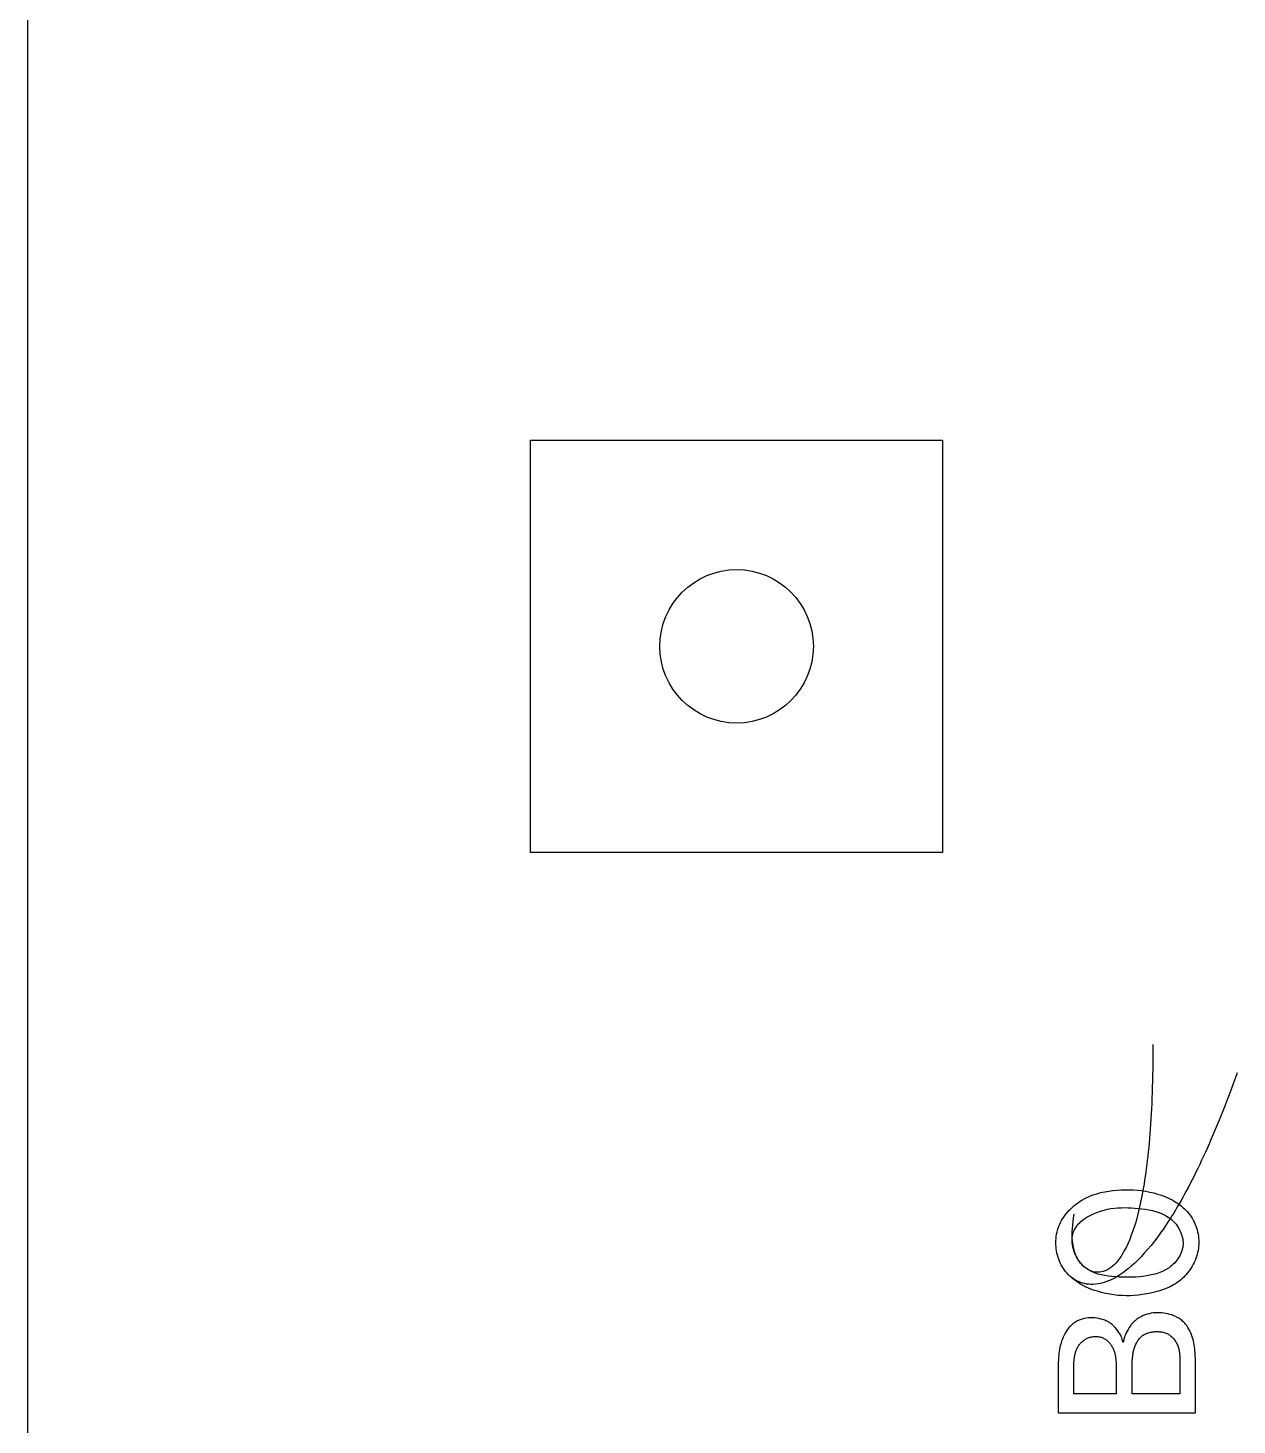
# Model space of a CAD drawing. Extents: x 10 to 610, y -247 to 1644.
# Drawn here: x 209 to 211.784, y 107.718 to 110.934 of the extents above; entities that cross this region are included whole.
import ezdxf

# ---------------------------------------------------------------- set-up
doc = ezdxf.new("R2010")
doc.units = 0
doc.header["$LTSCALE"] = 5
doc.header["$MEASUREMENT"] = 0
doc.layers.get('0').update_dxf_attribs({"linetype": 'CONTINUOUS'})

# ---------------------------------------------------------------- blocks, each defined once
blk = doc.blocks.new('L50')
at = {"color": 7, "linetype": 'Continuous'}
blk.add_line((-3, 16.4), (-3, 166.1), dxfattribs=at)
at = {"linetype": 'Continuous'}
for p, q in [((-3, 66.15), (-3, 115.65)), ((3.22, 98.075), (8.32, 98.075)), ((3.22, 92.975), (3.22, 98.075)), ((8.32, 98.075), (8.32, 92.975)), ((8.32, 92.975), (3.22, 92.975)), ((11.257, 86.679), (11.257, 86.607)), ((9.943, 86.403), (9.943, 86.489)), ((10.468, 86.532), (10.468, 86.403)), ((9.75, 86.448), (9.75, 86.295)), ((9.75, 86.295), (9.75, 86.193)), ((9.943, 86.273), (9.943, 86.403)), ((10.468, 86.403), (10.468, 86.273)), ((10.666, 86.273), (10.666, 86.416)), ((11.257, 86.321), (11.257, 86.273)), ((9.75, 86.193), (9.75, 86.04)), ((10.468, 86.273), (9.943, 86.273)), ((11.257, 86.273), (10.666, 86.273)), ((11.45, 86.04), (11.45, 86.244)), ((9.75, 86.04), (11.45, 86.04))]:
    blk.add_line(p, q, dxfattribs=at)
for points in [[(10.922, 90.599), (10.922, 90.52), (10.922, 90.442), (10.921, 90.365), (10.92, 90.29), (10.919, 90.217), (10.917, 90.144), (10.915, 90.074), (10.913, 90.004), (10.91, 89.936), (10.908, 89.869), (10.904, 89.803), (10.901, 89.738), (10.897, 89.675), (10.893, 89.613), (10.889, 89.553), (10.885, 89.493), (10.88, 89.435), (10.875, 89.378), (10.87, 89.323), (10.864, 89.268), (10.859, 89.215), (10.853, 89.163), (10.847, 89.112), (10.84, 89.062), (10.834, 89.013), (10.827, 88.966), (10.82, 88.919), (10.813, 88.874), (10.806, 88.83), (10.798, 88.787), (10.782, 88.704), (10.766, 88.625), (10.749, 88.55), (10.731, 88.48), (10.713, 88.413), (10.694, 88.351), (10.675, 88.292), (10.655, 88.236), (10.635, 88.185), (10.614, 88.137), (10.594, 88.092), (10.572, 88.051), (10.551, 88.013), (10.529, 87.979), (10.507, 87.947), (10.485, 87.918), (10.463, 87.893), (10.441, 87.87), (10.418, 87.85), (10.396, 87.832), (10.374, 87.817), (10.352, 87.805), (10.33, 87.795), (10.308, 87.788), (10.286, 87.782), (10.265, 87.779), (10.244, 87.778), (10.223, 87.779), (10.203, 87.781), (10.183, 87.786), (10.163, 87.792), (10.144, 87.8), (10.125, 87.809), (10.107, 87.82), (10.09, 87.832), (10.073, 87.846), (10.057, 87.86), (10.042, 87.876), (10.027, 87.893), (10.013, 87.911), (10, 87.929), (9.988, 87.948), (9.977, 87.968), (9.967, 87.989), (9.957, 88.01), (9.949, 88.031), (9.942, 88.053), (9.936, 88.075), (9.931, 88.097), (9.927, 88.12), (9.925, 88.142), (9.923, 88.164), (9.923, 88.186), (9.925, 88.207), (9.928, 88.228), (9.932, 88.249), (9.937, 88.269), (9.945, 88.289), (9.953, 88.308), (9.963, 88.326), (9.975, 88.343), (9.987, 88.36), (10.001, 88.377), (10.016, 88.392), (10.032, 88.407), (10.067, 88.435), (10.104, 88.46), (10.145, 88.482), (10.187, 88.502), (10.23, 88.52), (10.273, 88.535), (10.317, 88.547), (10.36, 88.558), (10.403, 88.566), (10.445, 88.572), (10.488, 88.576), (10.53, 88.578), (10.572, 88.579), (10.614, 88.578), (10.656, 88.576), (10.699, 88.573), (10.785, 88.564), (10.828, 88.559), (10.872, 88.551), (10.915, 88.542), (10.957, 88.531), (10.998, 88.518), (11.038, 88.502), (11.076, 88.483), (11.112, 88.461), (11.147, 88.435), (11.163, 88.421), (11.179, 88.405), (11.194, 88.389), (11.208, 88.372), (11.221, 88.354), (11.234, 88.336), (11.245, 88.317), (11.256, 88.297), (11.265, 88.277), (11.273, 88.256), (11.28, 88.235), (11.286, 88.214), (11.291, 88.193), (11.294, 88.171), (11.295, 88.15), (11.296, 88.128), (11.294, 88.107), (11.291, 88.085), (11.286, 88.064), (11.28, 88.043), (11.273, 88.023), (11.265, 88.003), (11.255, 87.983), (11.244, 87.964), (11.232, 87.945), (11.219, 87.927), (11.205, 87.91), (11.19, 87.893), (11.174, 87.877), (11.158, 87.862), (11.141, 87.848), (11.124, 87.835), (11.087, 87.812), (11.049, 87.792), (11.009, 87.775), (10.968, 87.761), (10.926, 87.75), (10.884, 87.741), (10.841, 87.734), (10.799, 87.728), (10.757, 87.723), (10.715, 87.72), (10.673, 87.718), (10.588, 87.717), (10.503, 87.72), (10.415, 87.726), (10.371, 87.731), (10.328, 87.738), (10.284, 87.746), (10.242, 87.757), (10.201, 87.771), (10.162, 87.788), (10.124, 87.809), (10.106, 87.82), (10.089, 87.833), (10.072, 87.847), (10.056, 87.861), (10.041, 87.877), (10.026, 87.894), (10.012, 87.913), (9.999, 87.932), (9.987, 87.953), (9.976, 87.975), (9.966, 87.999), (9.957, 88.024), (9.949, 88.05), (9.942, 88.078), (9.936, 88.108), (9.931, 88.139), (9.928, 88.172), (9.925, 88.206), (9.924, 88.242), (9.925, 88.28), (9.926, 88.32), (9.93, 88.362), (9.934, 88.406), (9.94, 88.451), (9.948, 88.499)], [(11.964, 90.247), (11.939, 90.178), (11.914, 90.109), (11.889, 90.042), (11.865, 89.976), (11.84, 89.911), (11.815, 89.847), (11.791, 89.784), (11.766, 89.722), (11.742, 89.662), (11.718, 89.602), (11.693, 89.544), (11.669, 89.486), (11.645, 89.43), (11.621, 89.375), (11.597, 89.32), (11.573, 89.267), (11.549, 89.215), (11.525, 89.164), (11.502, 89.113), (11.478, 89.064), (11.455, 89.016), (11.431, 88.969), (11.408, 88.922), (11.385, 88.877), (11.361, 88.833), (11.338, 88.789), (11.315, 88.747), (11.293, 88.705), (11.27, 88.665), (11.247, 88.625), (11.224, 88.587), (11.202, 88.549), (11.18, 88.512), (11.157, 88.476), (11.135, 88.441), (11.113, 88.406), (11.091, 88.373), (11.069, 88.34), (11.048, 88.309), (11.026, 88.278), (10.983, 88.218), (10.941, 88.162), (10.899, 88.11), (10.857, 88.06), (10.816, 88.013), (10.776, 87.97), (10.736, 87.929), (10.697, 87.892), (10.658, 87.857), (10.62, 87.825), (10.583, 87.795), (10.546, 87.768), (10.51, 87.744), (10.474, 87.722), (10.439, 87.703), (10.405, 87.686), (10.371, 87.671), (10.338, 87.659), (10.306, 87.649), (10.274, 87.641), (10.243, 87.635), (10.213, 87.631), (10.184, 87.629), (10.155, 87.628), (10.128, 87.63), (10.101, 87.633), (10.074, 87.638), (10.049, 87.645), (10.025, 87.653), (10.001, 87.663), (9.978, 87.674), (9.956, 87.686), (9.935, 87.7), (9.915, 87.715), (9.896, 87.731), (9.877, 87.748), (9.86, 87.766), (9.844, 87.785), (9.828, 87.805), (9.814, 87.826), (9.8, 87.848), (9.788, 87.871), (9.776, 87.894), (9.766, 87.917), (9.756, 87.941), (9.748, 87.966), (9.741, 87.991), (9.735, 88.017), (9.73, 88.042), (9.726, 88.068), (9.723, 88.094), (9.721, 88.12), (9.721, 88.146), (9.721, 88.172), (9.723, 88.198), (9.726, 88.224), (9.73, 88.25), (9.736, 88.275), (9.742, 88.3), (9.75, 88.324), (9.759, 88.348), (9.769, 88.372), (9.78, 88.395), (9.792, 88.418), (9.805, 88.44), (9.819, 88.461), (9.834, 88.482), (9.85, 88.503), (9.866, 88.523), (9.883, 88.542), (9.901, 88.561), (9.92, 88.578), (9.939, 88.596), (9.959, 88.612), (9.979, 88.628), (10, 88.643), (10.021, 88.657), (10.042, 88.67), (10.087, 88.695), (10.132, 88.716), (10.179, 88.735), (10.227, 88.751), (10.276, 88.764), (10.326, 88.776), (10.376, 88.784), (10.427, 88.791), (10.478, 88.796), (10.53, 88.799), (10.581, 88.8), (10.632, 88.8), (10.683, 88.798), (10.733, 88.794), (10.783, 88.789), (10.833, 88.782), (10.883, 88.772), (10.932, 88.761), (10.98, 88.747), (11.029, 88.731), (11.076, 88.713), (11.123, 88.692), (11.168, 88.669), (11.212, 88.643), (11.233, 88.629), (11.254, 88.614), (11.274, 88.598), (11.293, 88.582), (11.312, 88.565), (11.33, 88.548), (11.347, 88.529), (11.364, 88.51), (11.38, 88.49), (11.394, 88.469), (11.408, 88.447), (11.421, 88.425), (11.433, 88.402), (11.443, 88.378), (11.453, 88.354), (11.462, 88.329), (11.469, 88.304), (11.476, 88.278), (11.481, 88.253), (11.485, 88.227), (11.488, 88.201), (11.49, 88.175), (11.49, 88.149), (11.49, 88.123), (11.488, 88.098), (11.485, 88.072), (11.481, 88.047), (11.475, 88.022), (11.469, 87.997), (11.461, 87.972), (11.453, 87.948), (11.444, 87.924), (11.433, 87.901), (11.422, 87.878), (11.409, 87.856), (11.396, 87.834), (11.382, 87.812), (11.367, 87.791), (11.352, 87.771), (11.335, 87.752), (11.318, 87.733), (11.3, 87.715), (11.281, 87.697), (11.262, 87.681), (11.242, 87.665), (11.222, 87.65), (11.2, 87.636), (11.179, 87.623), (11.156, 87.611), (11.134, 87.599), (11.087, 87.579), (11.039, 87.561), (10.991, 87.545), (10.941, 87.531), (10.892, 87.52), (10.842, 87.51), (10.792, 87.502)], [(10.792, 87.502), (10.742, 87.495), (10.692, 87.491), (10.642, 87.489), (10.591, 87.488), (10.541, 87.49), (10.49, 87.493), (10.439, 87.499), (10.388, 87.506), (10.337, 87.516), (10.286, 87.528), (10.235, 87.543), (10.185, 87.559), (10.135, 87.578), (10.087, 87.6), (10.041, 87.624), (10.018, 87.637), (9.996, 87.65), (9.975, 87.665), (9.954, 87.68), (9.933, 87.696), (9.914, 87.712), (9.895, 87.729), (9.877, 87.747), (9.86, 87.766), (9.844, 87.785), (9.828, 87.805)], [(10.541, 86.955), (10.539, 86.963), (10.536, 86.97), (10.534, 86.977), (10.531, 86.983), (10.526, 86.995), (10.52, 87.005), (10.514, 87.015), (10.501, 87.034), (10.487, 87.054), (10.471, 87.075), (10.454, 87.095), (10.445, 87.105), (10.436, 87.114), (10.427, 87.123), (10.417, 87.132), (10.407, 87.14), (10.396, 87.147), (10.386, 87.154), (10.375, 87.161), (10.363, 87.168), (10.352, 87.173), (10.34, 87.179), (10.329, 87.184), (10.316, 87.189), (10.304, 87.193), (10.279, 87.2), (10.254, 87.206), (10.228, 87.21), (10.202, 87.213), (10.176, 87.214), (10.149, 87.214), (10.123, 87.213), (10.097, 87.21), (10.071, 87.205), (10.059, 87.202), (10.046, 87.199), (10.034, 87.195), (10.022, 87.191), (10.01, 87.186), (9.998, 87.181), (9.987, 87.176), (9.975, 87.17), (9.964, 87.164), (9.954, 87.157), (9.943, 87.15), (9.933, 87.142), (9.923, 87.134), (9.914, 87.126), (9.905, 87.117), (9.896, 87.108), (9.887, 87.098), (9.879, 87.088), (9.863, 87.068), (9.849, 87.046), (9.835, 87.023), (9.823, 87), (9.812, 86.976), (9.802, 86.952), (9.793, 86.928), (9.785, 86.903), (9.778, 86.879), (9.772, 86.854), (9.767, 86.829), (9.763, 86.803), (9.76, 86.778), (9.757, 86.753), (9.755, 86.728), (9.753, 86.702), (9.751, 86.651), (9.75, 86.6), (9.75, 86.549), (9.75, 86.499), (9.75, 86.448)], [(11.451, 86.498), (11.451, 86.549), (11.451, 86.6), (11.451, 86.651), (11.449, 86.702), (11.447, 86.754), (11.446, 86.779), (11.443, 86.805), (11.441, 86.831), (11.438, 86.856), (11.434, 86.881), (11.429, 86.906), (11.423, 86.931), (11.417, 86.956), (11.41, 86.98), (11.401, 87.004), (11.391, 87.028), (11.38, 87.052), (11.368, 87.075), (11.355, 87.097), (11.341, 87.118), (11.325, 87.138), (11.316, 87.148), (11.308, 87.157), (11.299, 87.166), (11.29, 87.175), (11.28, 87.184), (11.27, 87.191), (11.26, 87.199), (11.249, 87.206), (11.239, 87.213), (11.228, 87.219), (11.216, 87.225), (11.205, 87.231), (11.181, 87.241), (11.157, 87.25), (11.132, 87.258), (11.107, 87.264), (11.081, 87.269), (11.056, 87.273), (11.03, 87.276), (11.004, 87.278), (10.978, 87.278), (10.952, 87.277), (10.927, 87.275), (10.901, 87.271), (10.876, 87.266), (10.852, 87.26), (10.827, 87.252), (10.803, 87.243), (10.78, 87.232), (10.757, 87.22), (10.746, 87.213), (10.736, 87.206), (10.725, 87.199), (10.715, 87.191), (10.705, 87.183), (10.695, 87.175), (10.686, 87.166), (10.676, 87.157), (10.668, 87.147), (10.659, 87.137), (10.651, 87.127), (10.643, 87.116), (10.629, 87.094), (10.615, 87.072), (10.603, 87.05), (10.592, 87.029), (10.582, 87.008), (10.577, 86.997), (10.573, 86.986), (10.571, 86.979), (10.569, 86.972), (10.567, 86.965), (10.565, 86.957), (10.56, 86.932)], [(9.943, 86.489), (9.942, 86.532), (9.943, 86.576), (9.943, 86.619), (9.944, 86.641), (9.945, 86.662), (9.947, 86.684), (9.949, 86.706), (9.95, 86.716), (9.952, 86.727), (9.953, 86.738), (9.956, 86.749), (9.958, 86.76), (9.96, 86.77), (9.963, 86.781), (9.966, 86.791), (9.97, 86.802), (9.973, 86.812), (9.977, 86.822), (9.982, 86.832), (9.986, 86.842), (9.992, 86.851), (9.997, 86.861), (10.003, 86.87), (10.009, 86.879), (10.016, 86.887), (10.023, 86.896), (10.03, 86.904), (10.038, 86.912), (10.046, 86.919), (10.054, 86.927), (10.063, 86.933), (10.072, 86.94), (10.081, 86.946), (10.091, 86.952), (10.1, 86.957), (10.11, 86.962), (10.121, 86.966), (10.131, 86.97), (10.142, 86.974), (10.152, 86.977), (10.163, 86.979), (10.174, 86.981), (10.185, 86.983), (10.197, 86.984), (10.208, 86.984), (10.219, 86.984), (10.23, 86.984), (10.241, 86.983), (10.252, 86.981), (10.263, 86.979), (10.274, 86.977), (10.285, 86.974), (10.295, 86.97), (10.305, 86.966), (10.315, 86.961), (10.325, 86.956), (10.334, 86.951), (10.343, 86.944), (10.352, 86.938), (10.36, 86.931), (10.368, 86.923), (10.376, 86.915), (10.383, 86.907), (10.39, 86.899), (10.397, 86.89), (10.403, 86.881), (10.409, 86.871), (10.415, 86.862), (10.421, 86.852), (10.426, 86.842), (10.43, 86.832), (10.435, 86.822), (10.439, 86.812), (10.442, 86.802), (10.446, 86.791), (10.449, 86.781), (10.451, 86.77), (10.454, 86.76), (10.456, 86.749), (10.458, 86.739), (10.46, 86.728), (10.461, 86.717), (10.463, 86.706), (10.465, 86.685), (10.466, 86.663), (10.467, 86.641), (10.468, 86.619), (10.468, 86.576), (10.468, 86.532)], [(10.666, 86.416), (10.666, 86.464), (10.665, 86.512), (10.665, 86.56), (10.666, 86.608), (10.666, 86.631), (10.666, 86.655), (10.667, 86.679), (10.669, 86.703), (10.671, 86.727), (10.672, 86.739), (10.673, 86.751), (10.675, 86.763), (10.677, 86.774), (10.679, 86.786), (10.682, 86.798), (10.684, 86.81), (10.688, 86.821), (10.691, 86.833), (10.695, 86.845), (10.699, 86.857), (10.703, 86.868), (10.708, 86.88), (10.713, 86.891), (10.718, 86.902), (10.724, 86.913), (10.73, 86.923), (10.737, 86.934), (10.744, 86.944), (10.751, 86.953), (10.759, 86.963), (10.767, 86.971), (10.775, 86.98), (10.784, 86.988), (10.793, 86.995), (10.803, 87.002), (10.813, 87.008), (10.823, 87.013), (10.834, 87.018), (10.845, 87.023), (10.857, 87.027), (10.868, 87.031), (10.88, 87.034), (10.892, 87.036), (10.904, 87.039), (10.916, 87.04), (10.928, 87.042), (10.941, 87.043), (10.953, 87.044), (10.966, 87.044), (10.978, 87.044), (10.99, 87.044), (11.003, 87.043), (11.015, 87.042), (11.027, 87.04), (11.039, 87.038), (11.05, 87.036), (11.062, 87.033), (11.073, 87.029), (11.084, 87.025), (11.095, 87.02), (11.106, 87.015), (11.116, 87.009), (11.126, 87.003), (11.136, 86.996), (11.146, 86.988), (11.155, 86.98), (11.163, 86.972), (11.172, 86.963), (11.18, 86.953), (11.188, 86.944), (11.195, 86.934), (11.202, 86.923), (11.208, 86.913), (11.214, 86.902), (11.22, 86.891), (11.225, 86.88), (11.23, 86.869), (11.234, 86.857), (11.238, 86.846), (11.241, 86.834), (11.244, 86.823), (11.246, 86.811), (11.249, 86.799), (11.251, 86.787), (11.252, 86.776), (11.253, 86.764), (11.254, 86.752), (11.256, 86.728), (11.257, 86.704), (11.257, 86.679)], [(10.56, 86.932), (10.559, 86.925), (10.557, 86.919), (10.556, 86.917), (10.555, 86.915), (10.555, 86.914), (10.554, 86.914), (10.553, 86.914), (10.552, 86.915), (10.551, 86.916), (10.55, 86.918), (10.549, 86.921), (10.549, 86.924), (10.547, 86.93), (10.541, 86.955)], [(11.257, 86.607), (11.257, 86.512), (11.257, 86.321)], [(11.45, 86.244), (11.45, 86.295), (11.45, 86.346), (11.45, 86.397), (11.451, 86.498)]]:
    blk.add_lwpolyline(points, dxfattribs=at)
blk.add_circle((5.77, 95.525), 0.95, dxfattribs=at)

msp = doc.modelspace()

# ---------------------------------------------------------------- block references
at = {"linetype": 'Continuous', "xscale": 0.1860223936625646, "yscale": 0.1860223936625646, "zscale": 0.1860223936625646}
msp.add_blockref('L50', (209.5581, 91.7405), dxfattribs=at)

doc.saveas('drawing.dxf')
